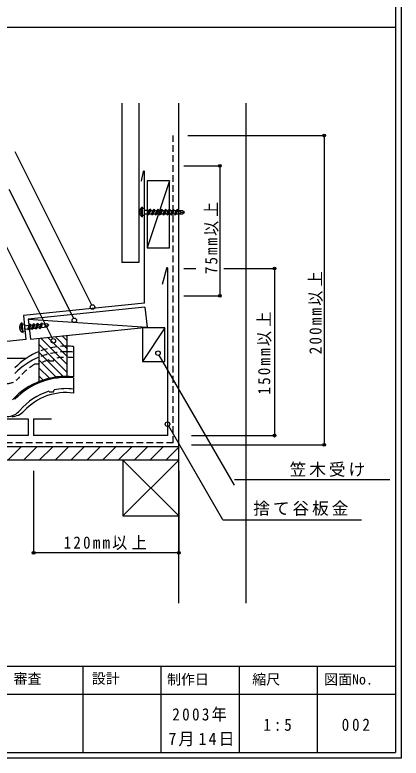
# Model space of a CAD drawing. Units: millimetres, scale not verified. Extents: x -1610 to 380, y -1195 to 1589.
# Drawn here: x 34 to 380, y -1195 to -529 of the extents above; entities that cross this region are included whole.
import ezdxf
from ezdxf.enums import TextEntityAlignment as Align

# ---------------------------------------------------------------- set-up
doc = ezdxf.new("R2010")
doc.units = ezdxf.units.MM
doc.header["$LTSCALE"] = 5
doc.header["$PDMODE"] = 32
doc.header["$PDSIZE"] = 2.5
doc.linetypes.add('DASHED1', pattern=[1.8, 1.2, -0.6])
for name, color, linetype in [('4-0', 7, 'Continuous'), ('4-1', 4, 'Continuous'), ('4-2', 7, 'DASHED1'), ('4-3', 6, 'Continuous'), ('4-4', 6, 'DASHED1'), ('4-5', 2, 'Continuous'), ('4-7', 7, 'Continuous')]:
    doc.layers.add(name, color=color, linetype=linetype)
doc.styles.add('ＭＳ ゴシック', font='')
doc.styles.get('ＭＳ ゴシック').set_extended_font_data('MS Gothic')

msp = doc.modelspace()

# ---------------------------------------------------------------- linework, layer by layer
at = {"layer": '4-0'}
for p, q in [((379.758, 154.63), (379.758, -1195.369)), ((188.765, -637.436), (310.818, -637.436)), ((310.818, -637.436), (310.818, -914.657)), ((33.89, -651.536), (102.724, -789.204)), ((185.409, -664.527), (217.54, -664.527)), ((217.54, -664.527), (217.54, -781.116)), ((28.54, -685.346), (86.46, -801.185)), ((147.502, -702.596), (149.888, -702.596)), ((148.23, -710.147), (148.231, -701.646)), ((149.888, -702.596), (149.888, -709.172)), ((155.387, -703.439), (153.108, -708.39)), ((155.387, -703.439), (154.166, -704.397)), ((155.738, -704.398), (157.612, -704.398)), ((158.834, -703.44), (156.555, -708.391)), ((158.834, -703.44), (157.612, -704.398)), ((159.184, -704.398), (161.059, -704.399)), ((162.28, -703.441), (160.001, -708.391)), ((162.28, -703.441), (161.059, -704.399)), ((162.631, -704.399), (164.505, -704.4)), ((165.727, -703.442), (163.447, -708.393)), ((165.727, -703.442), (164.505, -704.4)), ((166.077, -704.4), (167.952, -704.401)), ((169.173, -703.442), (166.893, -708.393)), ((169.173, -703.442), (167.952, -704.4)), ((169.524, -704.401), (171.398, -704.401)), ((172.619, -703.443), (170.341, -708.394)), ((172.619, -703.443), (171.399, -704.401)), ((172.97, -704.402), (174.845, -704.402)), ((176.066, -703.444), (173.787, -708.395)), ((176.066, -703.444), (174.845, -704.402)), ((176.417, -704.403), (178.291, -704.403)), ((179.512, -703.445), (177.233, -708.396)), ((179.512, -703.445), (178.291, -704.403)), ((179.863, -704.404), (184.147, -704.404)), ((184.147, -704.404), (185.728, -705.905)), ((184.147, -707.404), (185.728, -705.905)), ((149.888, -709.172), (147.501, -709.172)), ((153.108, -708.39), (154.357, -707.397)), ((154.357, -707.397), (156.231, -707.398)), ((156.554, -708.391), (157.803, -707.398)), ((157.803, -707.398), (159.678, -707.398)), ((160.001, -708.392), (161.25, -707.399)), ((161.25, -707.399), (163.124, -707.399)), ((163.447, -708.393), (164.697, -707.4)), ((164.697, -707.4), (166.571, -707.4)), ((166.893, -708.393), (168.143, -707.401)), ((168.143, -707.401), (170.017, -707.401)), ((170.34, -708.394), (171.589, -707.401)), ((171.589, -707.401), (173.464, -707.402)), ((173.787, -708.395), (175.036, -707.402)), ((175.036, -707.402), (176.911, -707.403)), ((177.233, -708.396), (178.482, -707.403)), ((178.482, -707.403), (184.147, -707.404)), ((17.485, -719.156), (67.646, -819.478)), ((185.409, -756.477), (196.097, -756.477)), ((221.036, -756.477), (266.372, -756.477)), ((266.372, -756.477), (266.372, -906.325)), ((185.409, -781.116), (217.54, -781.116)), ((41.333, -813.76), (40.485, -805.302)), ((51.214, -806.027), (49.441, -811.181)), ((51.214, -806.027), (50.094, -807.102)), ((54.643, -805.684), (52.87, -810.837)), ((54.643, -805.684), (53.524, -806.759)), ((58.072, -805.34), (56.299, -810.494)), ((58.072, -805.34), (56.953, -806.415)), ((58.517, -806.258), (62.78, -805.831)), ((62.78, -805.831), (64.503, -807.166)), ((39.855, -806.319), (42.229, -806.081)), ((42.886, -812.625), (40.51, -812.863)), ((42.229, -806.081), (42.886, -812.625)), ((47.784, -806.371), (46.011, -811.525)), ((46.011, -811.525), (47.155, -810.412)), ((47.784, -806.371), (46.665, -807.446)), ((47.155, -810.412), (49.02, -810.225)), ((48.229, -807.289), (50.094, -807.102)), ((49.44, -811.181), (50.584, -810.068)), ((50.584, -810.068), (52.45, -809.881)), ((51.658, -806.946), (53.524, -806.759)), ((52.87, -810.837), (54.014, -809.725)), ((54.014, -809.725), (55.878, -809.538)), ((55.087, -806.602), (56.953, -806.415)), ((56.299, -810.494), (57.443, -809.381)), ((57.443, -809.381), (63.079, -808.816)), ((63.079, -808.816), (64.503, -807.166)), ((80.862, -842.555), (57.207, -818.9)), ((80.862, -835.484), (63.611, -818.233)), ((80.862, -828.413), (70.016, -817.567)), ((80.862, -821.342), (76.42, -816.9)), ((80.862, -849.626), (55.862, -824.626)), ((77.407, -853.241), (55.862, -831.697)), ((70.927, -853.833), (55.862, -838.768)), ((230.548, -950.764), (163.206, -834.125)), ((64.977, -854.953), (55.862, -845.839)), ((59.462, -856.51), (55.862, -852.91)), ((220.275, -981.759), (171.738, -897.692)), ((192.093, -906.325), (266.372, -906.325)), ((27.643, -928.325), (39.643, -916.325)), ((41.785, -928.325), (53.785, -916.325)), ((55.928, -928.325), (67.928, -916.325)), ((70.07, -928.325), (82.07, -916.325)), ((84.212, -928.325), (96.212, -916.325)), ((98.353, -928.325), (110.354, -916.325)), ((112.495, -928.325), (124.496, -916.325)), ((126.638, -928.325), (138.639, -916.325)), ((140.78, -928.325), (152.781, -916.325)), ((154.922, -928.325), (166.923, -916.325)), ((169.065, -928.325), (181.064, -916.325)), ((192.093, -914.657), (310.818, -914.657)), ((50.818, -937.817), (50.818, -1011.39)), ((180.818, -937.817), (180.818, -1011.39)), ((230.548, -945.764), (369.699, -945.764)), ((220.275, -981.759), (344.244, -981.759)), ((180.818, -1011.39), (50.818, -1011.39)), ((379.758, -1195.369), (-1610.242, -1195.369))]:
    msp.add_line(p, q, dxfattribs=at)
at = {"layer": '4-0', "color": 2}
for p in [(374.758, 149.63), (-1605.242, -1190.369)]:
    msp.add_line(p, (374.758, -1190.369), dxfattribs=at)
at = {"layer": '4-0', "color": 4}
for p, q in [((374.758, -540.408), (-1605.242, -540.408)), ((-1605.242, -1113.009), (374.758, -1113.009)), ((94.758, -1113.009), (94.758, -1190.369)), ((164.758, -1113.009), (164.758, -1190.369)), ((234.758, -1113.009), (234.758, -1190.369)), ((304.758, -1113.009), (304.758, -1190.369)), ((-275.019, -1138.019), (374.758, -1138.019))]:
    msp.add_line(p, q, dxfattribs=at)
at = {"layer": '4-0'}
for points in [[(149.77, -704.396), (154.166, -704.397), (152.785, -707.397)], [(155.387, -703.439), (155.738, -704.398), (154.357, -707.397)], [(157.612, -704.398), (156.231, -707.398), (156.554, -708.391)], [(158.834, -703.44), (159.184, -704.398), (157.803, -707.398)], [(161.059, -704.399), (159.678, -707.398), (160.001, -708.392)], [(162.28, -703.441), (162.631, -704.399), (161.25, -707.399)], [(164.505, -704.4), (163.124, -707.399), (163.447, -708.393)], [(165.727, -703.442), (166.077, -704.4), (164.697, -707.4)], [(167.952, -704.401), (166.571, -707.4), (166.893, -708.393)], [(169.173, -703.442), (169.523, -704.401), (168.143, -707.401)], [(171.398, -704.401), (170.017, -707.401), (170.34, -708.394)], [(172.619, -703.443), (172.97, -704.402), (171.589, -707.401)], [(174.845, -704.402), (173.464, -707.402), (173.787, -708.395)], [(176.066, -703.444), (176.417, -704.403), (175.036, -707.402)], [(178.291, -704.403), (176.911, -707.403), (177.233, -708.396)], [(179.512, -703.445), (179.863, -704.404), (178.482, -707.403)], [(149.769, -707.396), (152.785, -707.397), (153.108, -708.39)], [(51.214, -806.027), (51.658, -806.946), (50.584, -810.068)], [(54.643, -805.684), (55.087, -806.602), (54.014, -809.725)], [(58.072, -805.34), (58.517, -806.258), (57.443, -809.381)], [(42.291, -807.884), (46.665, -807.446), (45.59, -810.569)], [(42.59, -810.869), (45.59, -810.569), (46.011, -811.525)], [(47.784, -806.371), (48.229, -807.289), (47.155, -810.412)], [(50.094, -807.102), (49.02, -810.225), (49.44, -811.181)], [(53.524, -806.759), (52.45, -809.881), (52.87, -810.837)], [(56.953, -806.415), (55.878, -809.538), (56.299, -810.494)]]:
    msp.add_lwpolyline(points, dxfattribs=at)
for centre in [(103.519, -791.039), (87.255, -803.02), (68.44, -821.313), (162.11, -832.452), (170.642, -896.019)]:
    msp.add_circle(centre, 2, dxfattribs=at)
for centre, radius, start, end in [((150.062, -705.897), 4.628, 113.30402, 246.67163), ((184.727, -702.779), 3.668, 207.12019, 276.76671), ((183.11, -707.647), 1.435, 84.69449, 168.05658), ((42.732, -809.348), 4.628, 119.03935, 252.40697), ((63.194, -804.156), 3.668, 212.85553, 282.50204), ((62.072, -809.162), 1.435, 90.42982, 173.79192)]:
    msp.add_arc(centre, radius, start, end, dxfattribs=at)
at = {"layer": '4-1'}
for p, q in [((129.897, -608.476), (129.897, -751.116)), ((144.897, -608.476), (144.897, -751.116)), ((180.818, -1056.603), (180.818, -608.476)), ((240.818, -608.476), (240.818, -1056.603)), ((172.486, -677.892), (152.486, -737.892)), ((172.486, -737.892), (172.486, -707.892)), ((144.897, -751.116), (129.897, -751.116)), ((150.467, -791.095), (46.031, -801.966)), ((150.467, -791.095), (152.33, -808.999)), ((46.031, -801.966), (47.895, -819.869)), ((46.031, -801.966), (152.33, -808.999)), ((47.895, -819.869), (152.33, -808.999)), ((168.131, -809.826), (148.131, -839.826)), ((55.862, -857.813), (55.862, -819.04)), ((80.862, -853.187), (80.862, -816.438)), ((86.607, -826.434), (86.607, -853.496)), ((-37.462, -837.006), (44.409, -837.006)), ((-383.343, -891.325), (45.818, -891.325)), ((45.818, -891.325), (45.818, -906.325)), ((45.818, -906.325), (-383.343, -906.325)), ((180.818, -916.325), (-383.343, -916.325)), ((180.818, -928.325), (-383.343, -928.325)), ((180.818, -928.325), (130.818, -978.325)), ((180.818, -978.325), (130.818, -928.325))]:
    msp.add_line(p, q, dxfattribs=at)
for points in [[(172.486, -707.892), (172.486, -677.892), (152.486, -677.892), (152.486, -707.892)], [(152.486, -707.892), (152.486, -737.892), (172.486, -737.892)], [(130.818, -928.325), (130.818, -978.325), (180.818, -978.325)]]:
    msp.add_lwpolyline(points, dxfattribs=at)
msp.add_lwpolyline([(168.131, -839.826), (168.131, -809.826), (148.131, -809.826), (148.131, -839.826)], close=True, dxfattribs=at)
for centre, radius, start, end in [((80.18, -890.284), 64.173, 112.26828, 135.95134), ((80.18, -890.284), 64.173, 84.25124, 89.39067), ((80.18, -895.297), 64.173, 84.25116, 89.39067), ((80.18, -895.297), 64.173, 112.26828, 135.95134), ((80.18, -919.362), 66.178, 84.42593, 137.00056)]:
    msp.add_arc(centre, radius, start, end, dxfattribs=at)
at = {"layer": '4-2'}
for p, q in [((145.535, -704.935), (146.905, -704.935)), ((146.905, -704.935), (146.904, -706.856)), ((147.501, -705.896), (147.502, -702.596)), ((147.501, -705.896), (147.501, -709.172)), ((145.534, -706.855), (146.904, -706.856)), ((38.131, -808.844), (39.494, -808.707)), ((38.322, -810.754), (39.686, -810.618)), ((39.494, -808.707), (39.686, -810.618)), ((40.183, -809.603), (39.855, -806.319)), ((40.183, -809.603), (40.51, -812.863)), ((64.638, -839.146), (64.457, -838.471)), ((64.638, -839.146), (68.648, -839.146)), ((68.648, -839.146), (69.151, -837.273)), ((55.113, -842.29), (52.01, -842.29))]:
    msp.add_line(p, q, dxfattribs=at)
for centre, radius, start, end in [((80.18, -890.284), 64.173, 89.39067, 112.26828), ((80.18, -895.297), 64.173, 89.39067, 112.26828), ((80.18, -890.284), 54.146, 106.88054, 117.57799), ((80.18, -890.284), 54.146, 83.18192, 101.75305), ((80.18, -890.284), 55.65, 120.4104, 140.2357), ((26.998, -846.03), 13.536, 270, 320.23572)]:
    msp.add_arc(centre, radius, start, end, dxfattribs=at)
at = {"layer": '4-3'}
for p, q in [((148.945, -669.527), (147.056, -678.283)), ((150.005, -787.481), (150.005, -669.527)), ((169.677, -756.477), (165.795, -770.966)), ((170.818, -906.325), (170.818, -756.325)), ((150.005, -787.481), (41.776, -798.746)), ((41.776, -798.746), (43.996, -820.075)), ((43.996, -820.075), (14.512, -823.144)), ((86.607, -854.506), (86.607, -868.183)), ((68.649, -867.217), (69.151, -865.345)), ((64.639, -867.217), (64.457, -866.542)), ((64.639, -867.217), (68.649, -867.217)), ((50.818, -891.325), (50.818, -906.325)), ((50.818, -891.325), (66.753, -891.325)), ((170.818, -906.325), (50.818, -906.325))]:
    msp.add_line(p, q, dxfattribs=at)
for centre, radius, start, end in [((149.475, -669.586), 0.534, 6.35046, 173.651), ((170.262, -756.509), 0.586, 18.22255, 176.96718), ((79.767, -918.356), 64.173, 83.88112, 135.95134), ((80.18, -918.356), 64.173, 84.25116, 135.95134), ((80.18, -918.356), 54.146, 83.18192, 101.75305), ((80.18, -918.356), 54.146, 106.88054, 140.23477), ((79.767, -918.356), 50.636, 82.23637, 137.63788), ((26.998, -874.102), 15.04, 270, 320.23572), ((31.238, -874.102), 15.04, 270, 317.63824)]:
    msp.add_arc(centre, radius, start, end, dxfattribs=at)
at = {"layer": '4-4'}
for q in [(175.818, -637.436), (-383.343, -912.876)]:
    msp.add_line((175.818, -912.876), q, dxfattribs=at)
at = {"layer": '4-7'}
for p in [(310.818, -637.436), (217.54, -664.527), (266.372, -756.477), (217.54, -781.116), (266.372, -906.325), (310.818, -914.657), (50.818, -1011.39), (180.818, -1011.39)]:
    msp.add_point(p, dxfattribs=at)

# ---------------------------------------------------------------- texts
at = {"layer": '4-0', "color": 2, "style": 'ＭＳ ゴシック'}
for s, p in [('審査', (32.848, -1131.396)), ('設計', (102.848, -1131.396)), ('制作日', (170.231, -1132.122)), ('縮尺', (246.481, -1132.122)), ('図面No.', (310.826, -1132.122))]:
    msp.add_text(s, height=9.164, dxfattribs=at).set_placement(p, align=Align.BOTTOM_LEFT)
at = {"layer": '4-4', "color": 2, "char_height": 11, "attachment_point": 7, "style": 'ＭＳ ゴシック'}
for s, insert in [('\\T1.31;\\W0.9;2003年', (174.961, -1162.814)), ('\\T1.38;\\W0.9;1:5', (256.545, -1171.06)), ('\\T1.38;\\W0.9;002', (326.545, -1171.06)), ('\\T1.26;\\W0.95;7月14日', (171.502, -1184.804))]:
    msp.add_mtext(s, dxfattribs=dict(at, insert=insert))
at = {"layer": '4-5', "char_height": 11, "attachment_point": 7, "rotation": 90, "style": 'ＭＳ ゴシック'}
for s, insert in [('\\T1.27;\\W0.9;75mm以上', (216.539, -761.572)), ('\\T1.29;\\W0.9;200mm以上', (309.818, -833.38)), ('\\T1.29;\\W0.9;150mm以上', (263.872, -869.526))]:
    msp.add_mtext(s, dxfattribs=dict(at, insert=insert))
at = {"layer": '4-5', "char_height": 11, "attachment_point": 7, "style": 'ＭＳ ゴシック'}
for s, insert in [('\\T1.17;笠木受け', (279.948, -943.325)), ('\\T1.17;捨て谷板金', (247.344, -978.23)), ('\\T1.29;\\W0.9;120mm以上', (77.693, -1008.891))]:
    msp.add_mtext(s, dxfattribs=dict(at, insert=insert))

doc.saveas('drawing.dxf')
